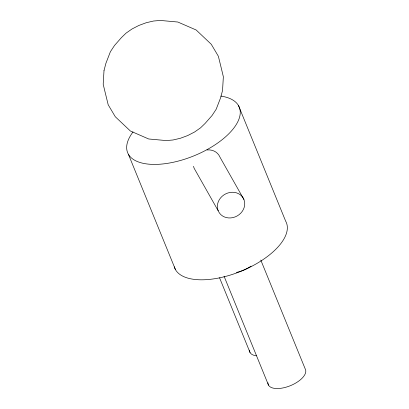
<?xml version="1.0" encoding="UTF-8"?>
<svg xmlns="http://www.w3.org/2000/svg" width="409" height="409" viewBox="0 0 409 409"><rect width="100%" height="100%" fill="white"/><g stroke="black" fill="none" stroke-linecap="round" stroke-linejoin="round"><path stroke-width="0.61" d="M243.902 199.454A14.064 12.444 -29.5 0 0 220.543 197.951A14.064 12.444 -29.5 0 0 228.703 217.941A14.064 12.444 -29.5 0 0 243.902 199.454L219.909 157.056A14.064 12.444 -29.5 0 0 207.026 149.939M218.196 210.778L194.203 168.385A14.064 12.444 -29.5 0 1 193.58 166.289M238.539 105.696L285.635 221.095A60.276 27.924 -22.2 0 1 241.371 271.106A60.276 27.924 -22.2 0 1 174.29 266.826M260.784 260.052L305.232 368.974A20.092 9.31 -22.2 0 1 289.051 386.203A20.092 9.31 -22.2 0 1 267.941 382.768M224.06 276.233L268.514 385.155M219.541 277.767L250.052 352.543M128.375 154.234L175.466 269.628M251.07 266.106A20.092 9.31 -22.2 0 1 236.402 272.435M220.845 96.084A60.276 27.924 -22.2 0 1 229.071 133.508A60.276 27.924 -22.2 0 1 153.38 164.408A60.276 27.924 -22.2 0 1 133.027 131.938M256.382 355.804A20.092 9.31 -22.2 0 1 249.485 350.155M104.004 70.599L103.196 84.234L104.847 91.146L108.191 104.776L115.292 116.749L130.394 131.018L148.707 138.988L166.172 140.563L172.976 139.996L180.313 138.293L187.675 135.568L194.566 132.01L200.517 127.864L205.124 123.406L212.01 115.573L216.172 109.264L220.671 97.628L222.547 90.42L223.355 76.78L221.704 69.867L218.36 56.243L211.259 44.269L196.162 29.995L177.843 22.03L160.379 20.45L153.574 21.017L146.238 22.725L138.876 25.45L131.984 29.003L126.033 33.155L121.427 37.608L114.54 45.44L110.379 51.749L105.88 63.39L104.004 70.599"/></g></svg>
